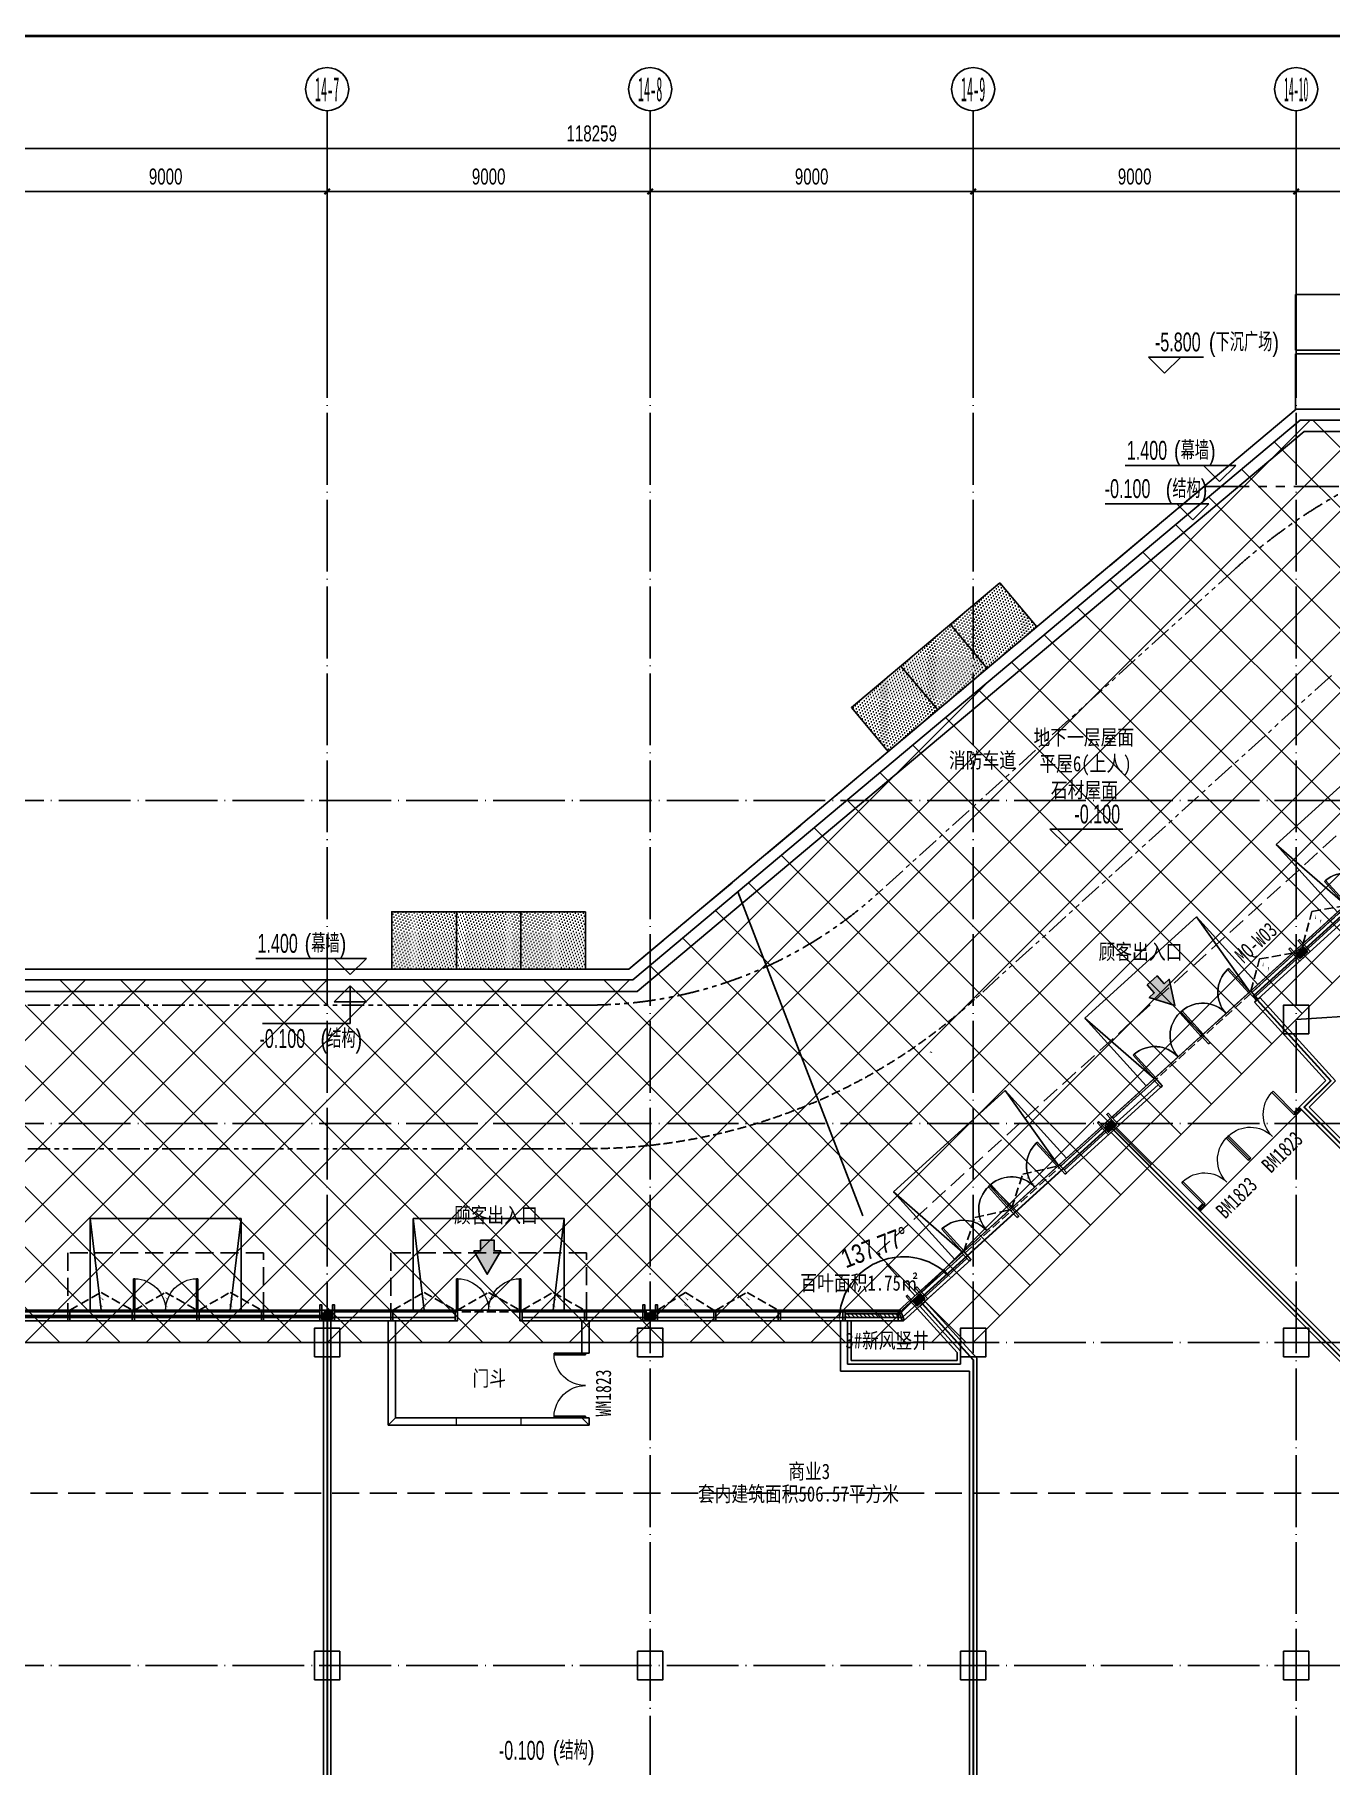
# Model space of a CAD drawing. Extents: x -233336 to 840473, y -28113 to 330904.
# Drawn here: x 732232 to 768337, y 11310 to 59529 of the extents above; entities that cross this region are included whole.
import ezdxf
from ezdxf.enums import TextEntityAlignment as Align
from ezdxf.xclip import XClip

# ---------------------------------------------------------------- set-up
doc = ezdxf.new("R2010")
doc.units = 0
doc.header["$LTSCALE"] = 1000
doc.header["$XCLIPFRAME"] = 2
for name, pattern in [('104-14# 核心筒$0$DOTE', [2.42, 2, -0.2, 0.02, -0.2]), ('14#楼幕墙$0$DASH', [0.35, 0.25, -0.1]), ('X-104 14#平面$0$$0$DASH', [0.35, 0.25, -0.1]), ('X-104 14#平面$0$109 3#平面$0$DASH', [0.35, 0.25, -0.1]), ('X-104 14#平面$0$PHANTOM2', [1.25, 0.625, -0.125, 0.125, -0.125, 0.125, -0.125])]:
    doc.linetypes.add(name, pattern=pattern)
doc.layers.get('0').update_dxf_attribs({"linetype": 'CONTINUOUS'})
doc.layers.get('Defpoints').update_dxf_attribs({"linetype": 'CONTINUOUS'})
for name, color, linetype in [('104-14# 核心筒$0$01-标注_轴线坐标', 8, 'CONTINUOUS'), ('104-14# 核心筒$0$A_AXIS-轴线', 8, '104-14# 核心筒$0$DOTE'), ('104-14# 核心筒$0$A_STR-砼柱', 8, 'CONTINUOUS'), ('104-14# 核心筒$0$AXIS_TEXT', 7, 'CONTINUOUS'), ('14#楼幕墙$0$A-C_玻璃幕墙', 8, 'CONTINUOUS'), ('14#楼幕墙$0$A-C_窗', 8, 'CONTINUOUS'), ('14#楼幕墙$0$A-C_门', 8, 'CONTINUOUS'), ('AXIS_TEXT', 7, 'CONTINUOUS'), ('X-104 14#平面$0$01-标注_尺寸', 8, 'CONTINUOUS'), ('X-104 14#平面$0$01-标注_标高', 8, 'CONTINUOUS'), ('X-104 14#平面$0$02-TEXT_房间', 9, 'CONTINUOUS'), ('X-104 14#平面$0$02-TEXT_标注', 9, 'CONTINUOUS'), ('X-104 14#平面$0$02-TEXT_门窗', 9, 'CONTINUOUS'), ('X-104 14#平面$0$05-填充_天正', 8, 'CONTINUOUS'), ('X-104 14#平面$0$A-C_玻璃幕墙', 8, 'CONTINUOUS'), ('X-104 14#平面$0$A-C_窗', 8, 'CONTINUOUS'), ('X-104 14#平面$0$A-C_门', 8, 'CONTINUOUS'), ('X-104 14#平面$0$A-E_楼梯', 8, 'CONTINUOUS'), ('X-104 14#平面$0$A-O_分水线', 8, 'CONTINUOUS'), ('X-104 14#平面$0$A-O_屋面', 8, 'CONTINUOUS'), ('X-104 14#平面$0$A-SUR_保温', 8, 'CONTINUOUS'), ('X-104 14#平面$0$A-SUR_吊顶', 8, 'CONTINUOUS'), ('X-104 14#平面$0$A-TECH_结构', 8, 'CONTINUOUS'), ('X-104 14#平面$0$A_STR-砌块墙', 7, 'CONTINUOUS'), ('X-104 14#平面$0$EH_玻璃', 8, 'CONTINUOUS'), ('X-104 14#平面$0$SURFACE', 6, 'CONTINUOUS')]:
    doc.layers.add(name, color=color, linetype=linetype)
for name, color, linetype, plot in [('14#楼幕墙$0$04-不打印_辅助线', 8, 'CONTINUOUS', False), ('X-104 14#平面$0$04-不打印_辅助线', 8, 'CONTINUOUS', False), ('X-104 14#平面$0$降板', 8, 'CONTINUOUS', False)]:
    doc.layers.add(name, color=color, linetype=linetype, plot=plot)
doc.layers.add('X-104 14#平面$0$000套内', color=8, linetype='CONTINUOUS', lineweight=30)
doc.layers.add('X-104 14#平面$0$下沉小院', color=8, linetype='CONTINUOUS', lineweight=35)
doc.styles.add('104-14# 核心筒$0$_TCH_AXIS', font='STXIHEI.TTF', dxfattribs={"width": 0.8})
doc.styles.add('104-14# 核心筒$0$_TCH_DIM_T3', font='ros.shx', dxfattribs={"width": 0.705882, "bigfont": 'jd.shx'})
doc.styles.add('COMPLEX', font='COMPLEX')
doc.styles.add('X-104 14#平面$0$_TCH_DIM', font='ros.shx', dxfattribs={"width": 0.8, "bigfont": 'jd.shx'})
doc.styles.add('X-104 14#平面$0$_TCH_DIM_T3', font='ros.shx', dxfattribs={"width": 0.8, "bigfont": 'jd.shx'})
doc.styles.add('X-104 14#平面$0$_TCH_SPACE', font='STXIHEI.TTF', dxfattribs={"width": 0.8, "height": 5})
doc.styles.add('X-104 14#平面$0$_TCH_WINDOW', font='STXIHEI.TTF', dxfattribs={"width": 0.75, "height": 3.5})
doc.styles.add('X-104 14#平面$0$Standard', font='STXIHEI.TTF', dxfattribs={"width": 0.8})
doc.dimstyles.new('104-14# 核心筒$0$_TCH_ARCH&&150', dxfattribs={"dimtxt": 446.25, "dimasz": 150, "dimexe": 375, "dimexo": 450, "dimgap": 189.375, "dimtad": 1, "dimdec": 0, "dimzin": 0, "dimdsep": 46, "dimtxsty": '104-14# 核心筒$0$_TCH_DIM_T3', "dimblk": '104-14# 核心筒$0$_ArchTick', "dimcen": 0.09, "dimclrt": 7, "dimazin": 2, "dimtfac": 1, "dimtdec": 0, "dimtix": 1, "dimtmove": 2, "dimatfit": 3, "dimfxl": 0, "dimtolj": 1, "dimtzin": 0, "dimarcsym": 0})
doc.dimstyles.new('X-104 14#平面$0$_TCH_ARROW&&150', dxfattribs={"dimtxt": 525, "dimasz": 300, "dimexe": 375, "dimexo": 450, "dimgap": 150, "dimtad": 1, "dimdec": 0, "dimzin": 0, "dimdsep": 46, "dimtxsty": 'X-104 14#平面$0$_TCH_DIM_T3', "dimcen": 0.09, "dimclrt": 7, "dimazin": 2, "dimtfac": 1, "dimtdec": 0, "dimtix": 1, "dimtmove": 2, "dimatfit": 3, "dimfxl": 0, "dimtolj": 1, "dimtzin": 0, "dimarcsym": 0})

# ---------------------------------------------------------------- blocks, each defined once
blk = doc.blocks.new('图框-A1+1-2')
at = {"const_width": 0.5}
blk.add_lwpolyline([(1186, 584), (25, 584), (25, 10), (1186, 10)], close=True, dxfattribs=at)
blk = doc.blocks.new('14#楼幕墙$0$A$C38D07553')
blk.add_lwpolyline([(-60, -300), (0, -300), (0, 0), (-60, 0)], close=True)
blk = doc.blocks.new('14#楼幕墙$0$$LinePat$岩棉板')
at = {"color": 0}
for p, q in [((0, -17), (12, -67)), ((12, -67), (24, -17))]:
    blk.add_line(p, q, dxfattribs=at)
for centre, start, end in [((12, -17), 0, 180), ((0, -67), 270, 0), ((24, -67), 180, 270)]:
    blk.add_arc(centre, 12, start, end, dxfattribs=at)
at = {"layer": 'Defpoints'}
blk.add_point((0, 0), dxfattribs=at)
at = {"layer": 'Defpoints', "color": 0}
blk.add_point((24, -84), dxfattribs=at)
blk = doc.blocks.new('*U155')
blk.add_lwpolyline([(300, 0), (0, 0), (0, 150), (300, 150)], close=True)
at = {"color": 8, "xscale": -1.785714284225998, "yscale": 1.782568518697715, "zscale": 1.782568518697715, "rotation": 180}
for p in [(0, 0), (43, 0), (86, 0), (129, 0), (171, 0), (214, 0), (257, 0)]:
    blk.add_blockref('14#楼幕墙$0$$LinePat$岩棉板', p, dxfattribs=at)
blk = doc.blocks.new('14#楼幕墙$0$A$C07E80D9E')
blk.add_lwpolyline([(-350, -50), (-50, -50), (-50, -450), (0, -450), (0, 0), (-400, 0), (-400, -450), (-350, -450)], close=True)
for points in [[(-50, -200), (-350, -200)], [(-50, -220), (-350, -220)]]:
    blk.add_lwpolyline(points)
at = {"layer": '14#楼幕墙$0$A-C_玻璃幕墙', "rotation": 180}
blk.add_blockref('*U155', (-50, -50), dxfattribs=at)
blk = doc.blocks.new('14#楼幕墙$0$A$C385D642F')
for p, q in [((50250, 27600), (50250, 27250)), ((50550, 27250), (50550, 27600)), ((59250, 27600), (59250, 27250)), ((59550, 27250), (59550, 27600))]:
    blk.add_line(p, q)
for name, p, rotation in [('14#楼幕墙$0$A$C07E80D9E', (77499, 37224), 222.2321969592257), ('14#楼幕墙$0$A$C38D07553', (76135, 36391), 42.23219695921316), ('14#楼幕墙$0$A$C38D07553', (74802, 35181), 42.23219695921316), ('14#楼幕墙$0$A$C38D07553', (73469, 33971), 42.23219695921316), ('14#楼幕墙$0$A$C07E80D9E', (72168, 32384), 222.2321969592257), ('14#楼幕墙$0$A$C38D07553', (70804, 31551), 42.23219695921316), ('14#楼幕墙$0$A$C38D07553', (69471, 30341), 42.23219695921316), ('14#楼幕墙$0$A$C38D07553', (68138, 29132), 42.23219695921316), ('14#楼幕墙$0$A$C07E80D9E', (66837, 27545), 222.2321969592257), ('14#楼幕墙$0$A$C07E80D9E', (50200, 27200), 180), ('14#楼幕墙$0$A$C07E80D9E', (59200, 27200), 180), ('14#楼幕墙$0$A$C38D07553', (66369, 27511), 21.11609847960964)]:
    blk.add_blockref(name, p, dxfattribs=dict(rotation=rotation))
for p in [(43230, 27500), (45030, 27500), (46830, 27500), (48630, 27500), (52230, 27500), (54030, 27500), (55830, 27500), (57630, 27500), (61230, 27500), (63030, 27500), (64830, 27500)]:
    blk.add_blockref('14#楼幕墙$0$A$C38D07553', p)
blk = doc.blocks.new('14#楼幕墙$0$A$C22714246')
at = {"linetype": '14#楼幕墙$0$DASH'}
blk.add_lwpolyline([(1740, 497), (870, 0), (0, 497)], dxfattribs=at)
at = {"layer": '14#楼幕墙$0$A-C_玻璃幕墙', "color": 1}
blk.add_lwpolyline([(899, 122, 0, 25, 0), (802, 217, 0, 0, 0), (900, 340, 25, 0, 0), (796, 422, 0, 0, 0)], format="xyseb", dxfattribs=at)
blk = doc.blocks.new('14#楼幕墙$0$ccc')
at = {"linetype": '14#楼幕墙$0$DASH'}
blk.add_lwpolyline([(1570, 497), (785, 0), (0, 497)], dxfattribs=at)
at = {"layer": '14#楼幕墙$0$A-C_玻璃幕墙', "color": 1}
blk.add_lwpolyline([(814, 122, 0, 25, 0), (717, 217, 0, 0, 0), (816, 340, 25, 0, 0), (711, 422, 0, 0, 0)], format="xyseb", dxfattribs=at)
blk = doc.blocks.new('14#楼幕墙$0$ddde')
at = {"linetype": '14#楼幕墙$0$DASH'}
blk.add_lwpolyline([(1740, 497), (955, 0), (170, 497)], dxfattribs=at)
at = {"layer": '14#楼幕墙$0$A-C_玻璃幕墙', "color": 1}
blk.add_lwpolyline([(926, 122, 0, 25, 0), (1023, 217, 0, 0, 0), (925, 340, 25, 0, 0), (1029, 422, 0, 0, 0)], format="xyseb", dxfattribs=at)
blk = doc.blocks.new('14#楼幕墙$0$$DorLib2D$00000002')
for p, q in [((-0.5, 0), (-0.5, 0.4875)), ((-0.475, 0.4875), (-0.5, 0.4875)), ((-0.475, 0), (-0.475, 0.4875)), ((0.475, 0), (0.475, 0.4875)), ((0.475, 0.4875), (0.5, 0.4875)), ((0.5, 0), (0.5, 0.4875)), ((-0.5, 0), (-0.475, 0)), ((0.5, 0), (0.475, 0))]:
    blk.add_line(p, q)
at = {"lineweight": 13}
for centre, start, end in [((-0.4875, 0), 0, 88.53072), ((0.4875, 0), 91.46928, 180)]:
    blk.add_arc(centre, 0.4875, start, end, dxfattribs=at)
blk = doc.blocks.new('14#楼幕墙')
at = {"layer": '14#楼幕墙$0$A-C_玻璃幕墙'}
for p, q in [((83503, 42180), (66341, 26600)), ((78789, 37833), (76168, 35454)), ((76269, 35343), (78890, 37722)), ((76336, 35269), (79002, 37688)), ((70961, 30389), (73626, 32809)), ((73458, 32994), (72296, 31938)), ((72397, 31827), (73559, 32883)), ((72000, 31670), (70837, 30614)), ((70938, 30503), (72100, 31559)), ((68127, 28154), (66360, 26550)), ((66418, 26400), (68228, 28043)), ((66456, 26300), (68340, 28010)), ((59601, 26600), (66341, 26600)), ((59601, 26550), (66360, 26550)), ((29830, 26400), (53970, 26400)), ((53970, 26300), (29830, 26300)), ((55830, 26400), (66418, 26400)), ((66456, 26300), (55830, 26300))]:
    blk.add_line(p, q, dxfattribs=at)
at = {"layer": '14#楼幕墙$0$A-C_玻璃幕墙', "linetype": '14#楼幕墙$0$DASH', "ltscale": 2}
for points in [[(66783, 27002), (65708, 28186), (81701, 42704), (82776, 41520)], [(43170, 26600), (48630, 26600), (48630, 28200), (43170, 28200)], [(52170, 26600), (57630, 26600), (57630, 28200), (52170, 28200)]]:
    blk.add_lwpolyline(points, close=True, dxfattribs=at)
at = {"layer": '14#楼幕墙$0$A-C_玻璃幕墙'}
for points in [[(41600, 26600), (50200, 26600)], [(41600, 26550), (50200, 26550)], [(50600, 26600), (59200, 26600)], [(50600, 26550), (53970, 26550)], [(55830, 26550), (59200, 26550)]]:
    blk.add_lwpolyline(points, dxfattribs=at)
at = {"layer": '14#楼幕墙$0$04-不打印_辅助线'}
for p, rotation in [((70425, 30979), 222.2321969592249), ((69093, 29769), 222.2321969592249), ((55770, 27097), 180)]:
    blk.add_blockref('14#楼幕墙$0$A$C22714246', p, dxfattribs=dict(at, rotation=rotation))
at = {"layer": '14#楼幕墙$0$A-C_玻璃幕墙'}
blk.add_blockref('14#楼幕墙$0$A$C385D642F', (0, -900), dxfattribs=at)
at = {"layer": '14#楼幕墙$0$A-C_窗'}
for name, p, rotation in [('14#楼幕墙$0$ddde', (78548, 38352), 222.2321969592249), ('14#楼幕墙$0$ddde', (77089, 37028), 222.2321969592249), ('14#楼幕墙$0$A$C22714246', (44970, 27097), 180), ('14#楼幕墙$0$A$C22714246', (46770, 27097), 180), ('14#楼幕墙$0$A$C22714246', (48570, 27097), 180), ('14#楼幕墙$0$A$C22714246', (53970, 27097), 180), ('14#楼幕墙$0$A$C22714246', (57570, 27097), 180), ('14#楼幕墙$0$ccc', (61170, 27097), 180), ('14#楼幕墙$0$A$C22714246', (62970, 27097), 180)]:
    blk.add_blockref(name, p, dxfattribs=dict(at, rotation=rotation))
at = {"layer": '14#楼幕墙$0$A-C_门', "xscale": -1800, "yscale": -1800, "zscale": 100, "rotation": 222.2321969590106}
for p in [(79444, 38495), (75446, 34866), (74113, 33656), (70115, 30026), (68782, 28816)]:
    blk.add_blockref('14#楼幕墙$0$$DorLib2D$00000002', p, dxfattribs=at)
at = {"layer": '14#楼幕墙$0$A-C_门', "xscale": -1800, "yscale": 1800, "zscale": 100}
blk.add_blockref('14#楼幕墙$0$$DorLib2D$00000002', (54900, 26600), dxfattribs=at)
blk = doc.blocks.new('_AXISO')
blk.add_circle((0, 0), 0.5)
at = {"layer": 'AXIS_TEXT', "style": 'COMPLEX', "width": 1.041667}
blk.add_attdef('A', text='', height=0.56, dxfattribs=at).set_placement((-0.25, -0.28), (0.25, -0.28), align=Align.FIT)
blk = doc.blocks.new('104-14# 核心筒$0$_ArchTick')
at = {"color": 0, "linetype": 'ByBlock', "const_width": 0.4}
blk.add_lwpolyline([(-0.5, -0.5), (0.5, 0.5)], dxfattribs=at)
blk = doc.blocks.new('*D264')
at = {"layer": '104-14# 核心筒$0$01-标注_轴线坐标', "color": 0, "lineweight": -2}
for p, q in [((-1359, 54468), (-1359, 59343)), ((116900, 54468), (116900, 59343)), ((-1359, 58968), (116900, 58968))]:
    blk.add_line(p, q, dxfattribs=at)
at = {"layer": 'Defpoints', "color": 0}
for p in [(116900, 58968), (-1359, 54018), (116900, 54018)]:
    blk.add_point(p, dxfattribs=at)
at = {"layer": '104-14# 核心筒$0$01-标注_轴线坐标', "color": 0, "lineweight": -2, "xscale": 150, "yscale": 150, "zscale": 150, "rotation": 180}
blk.add_blockref('104-14# 核心筒$0$_ArchTick', (-1359, 58968), dxfattribs=at)
at = {"layer": '104-14# 核心筒$0$01-标注_轴线坐标', "color": 0, "lineweight": -2, "xscale": 150, "yscale": 150, "zscale": 150}
blk.add_blockref('104-14# 核心筒$0$_ArchTick', (116900, 58968), dxfattribs=at)
at = {"layer": '104-14# 核心筒$0$01-标注_轴线坐标', "color": 7, "insert": (57771, 59381), "char_height": 446.2, "attachment_point": 5, "style": '104-14# 核心筒$0$_TCH_DIM_T3'}
blk.add_mtext('\\A1;118259', dxfattribs=at)
blk = doc.blocks.new('*D271')
at = {"layer": '104-14# 核心筒$0$01-标注_轴线坐标', "color": 0, "lineweight": -2}
for p, q in [((41400, 54468), (41400, 58143)), ((50400, 54468), (50400, 58143)), ((41400, 57768), (50400, 57768))]:
    blk.add_line(p, q, dxfattribs=at)
at = {"layer": 'Defpoints', "color": 0}
for p in [(50400, 57768), (41400, 54018), (50400, 54018)]:
    blk.add_point(p, dxfattribs=at)
at = {"layer": '104-14# 核心筒$0$01-标注_轴线坐标', "color": 0, "lineweight": -2, "xscale": 150, "yscale": 150, "zscale": 150, "rotation": 180}
blk.add_blockref('104-14# 核心筒$0$_ArchTick', (41400, 57768), dxfattribs=at)
at = {"layer": '104-14# 核心筒$0$01-标注_轴线坐标', "color": 0, "lineweight": -2, "xscale": 150, "yscale": 150, "zscale": 150}
blk.add_blockref('104-14# 核心筒$0$_ArchTick', (50400, 57768), dxfattribs=at)
at = {"layer": '104-14# 核心筒$0$01-标注_轴线坐标', "color": 7, "insert": (45900, 58181), "char_height": 446.2, "attachment_point": 5, "style": '104-14# 核心筒$0$_TCH_DIM_T3'}
blk.add_mtext('\\A1;9000', dxfattribs=at)
blk = doc.blocks.new('*D272')
at = {"layer": '104-14# 核心筒$0$01-标注_轴线坐标', "color": 0, "lineweight": -2}
for p, q in [((50400, 54468), (50400, 58143)), ((59400, 54468), (59400, 58143)), ((50400, 57768), (59400, 57768))]:
    blk.add_line(p, q, dxfattribs=at)
at = {"layer": 'Defpoints', "color": 0}
for p in [(59400, 57768), (50400, 54018), (59400, 54018)]:
    blk.add_point(p, dxfattribs=at)
at = {"layer": '104-14# 核心筒$0$01-标注_轴线坐标', "color": 0, "lineweight": -2, "xscale": 150, "yscale": 150, "zscale": 150, "rotation": 180}
blk.add_blockref('104-14# 核心筒$0$_ArchTick', (50400, 57768), dxfattribs=at)
at = {"layer": '104-14# 核心筒$0$01-标注_轴线坐标', "color": 0, "lineweight": -2, "xscale": 150, "yscale": 150, "zscale": 150}
blk.add_blockref('104-14# 核心筒$0$_ArchTick', (59400, 57768), dxfattribs=at)
at = {"layer": '104-14# 核心筒$0$01-标注_轴线坐标', "color": 7, "insert": (54900, 58181), "char_height": 446.2, "attachment_point": 5, "style": '104-14# 核心筒$0$_TCH_DIM_T3'}
blk.add_mtext('\\A1;9000', dxfattribs=at)
blk = doc.blocks.new('*D273')
at = {"layer": '104-14# 核心筒$0$01-标注_轴线坐标', "color": 0, "lineweight": -2}
for p, q in [((59400, 54468), (59400, 58143)), ((68400, 54468), (68400, 58143)), ((59400, 57768), (68400, 57768))]:
    blk.add_line(p, q, dxfattribs=at)
at = {"layer": 'Defpoints', "color": 0}
for p in [(68400, 57768), (59400, 54018), (68400, 54018)]:
    blk.add_point(p, dxfattribs=at)
at = {"layer": '104-14# 核心筒$0$01-标注_轴线坐标', "color": 0, "lineweight": -2, "xscale": 150, "yscale": 150, "zscale": 150, "rotation": 180}
blk.add_blockref('104-14# 核心筒$0$_ArchTick', (59400, 57768), dxfattribs=at)
at = {"layer": '104-14# 核心筒$0$01-标注_轴线坐标', "color": 0, "lineweight": -2, "xscale": 150, "yscale": 150, "zscale": 150}
blk.add_blockref('104-14# 核心筒$0$_ArchTick', (68400, 57768), dxfattribs=at)
at = {"layer": '104-14# 核心筒$0$01-标注_轴线坐标', "color": 7, "insert": (63900, 58181), "char_height": 446.2, "attachment_point": 5, "style": '104-14# 核心筒$0$_TCH_DIM_T3'}
blk.add_mtext('\\A1;9000', dxfattribs=at)
blk = doc.blocks.new('*D274')
at = {"layer": '104-14# 核心筒$0$01-标注_轴线坐标', "color": 0, "lineweight": -2}
for p, q in [((68400, 54468), (68400, 58143)), ((77400, 54468), (77400, 58143)), ((68400, 57768), (77400, 57768))]:
    blk.add_line(p, q, dxfattribs=at)
at = {"layer": 'Defpoints', "color": 0}
for p in [(77400, 57768), (68400, 54018), (77400, 54018)]:
    blk.add_point(p, dxfattribs=at)
at = {"layer": '104-14# 核心筒$0$01-标注_轴线坐标', "color": 0, "lineweight": -2, "xscale": 150, "yscale": 150, "zscale": 150, "rotation": 180}
blk.add_blockref('104-14# 核心筒$0$_ArchTick', (68400, 57768), dxfattribs=at)
at = {"layer": '104-14# 核心筒$0$01-标注_轴线坐标', "color": 0, "lineweight": -2, "xscale": 150, "yscale": 150, "zscale": 150}
blk.add_blockref('104-14# 核心筒$0$_ArchTick', (77400, 57768), dxfattribs=at)
at = {"layer": '104-14# 核心筒$0$01-标注_轴线坐标', "color": 7, "insert": (72900, 58181), "char_height": 446.2, "attachment_point": 5, "style": '104-14# 核心筒$0$_TCH_DIM_T3'}
blk.add_mtext('\\A1;9000', dxfattribs=at)
blk = doc.blocks.new('*D275')
at = {"layer": '104-14# 核心筒$0$01-标注_轴线坐标', "color": 0, "lineweight": -2}
for p, q in [((77400, 54468), (77400, 58143)), ((86400, 54468), (86400, 58143)), ((77400, 57768), (86400, 57768))]:
    blk.add_line(p, q, dxfattribs=at)
at = {"layer": 'Defpoints', "color": 0}
for p in [(86400, 57768), (77400, 54018), (86400, 54018)]:
    blk.add_point(p, dxfattribs=at)
at = {"layer": '104-14# 核心筒$0$01-标注_轴线坐标', "color": 0, "lineweight": -2, "xscale": 150, "yscale": 150, "zscale": 150, "rotation": 180}
blk.add_blockref('104-14# 核心筒$0$_ArchTick', (77400, 57768), dxfattribs=at)
at = {"layer": '104-14# 核心筒$0$01-标注_轴线坐标', "color": 0, "lineweight": -2, "xscale": 150, "yscale": 150, "zscale": 150}
blk.add_blockref('104-14# 核心筒$0$_ArchTick', (86400, 57768), dxfattribs=at)
at = {"layer": '104-14# 核心筒$0$01-标注_轴线坐标', "color": 7, "insert": (81900, 58181), "char_height": 446.2, "attachment_point": 5, "style": '104-14# 核心筒$0$_TCH_DIM_T3'}
blk.add_mtext('\\A1;9000', dxfattribs=at)
blk = doc.blocks.new('_FZHK')
blk.add_lwpolyline([(-0.5, -0.5), (0.5, -0.5), (0.5, 0.5), (-0.5, 0.5)], close=True)
blk = doc.blocks.new('*U73')
h = blk.add_hatch()
h.set_pattern_fill('ANSI31', color=256, scale=50)
h.set_pattern_definition([(45, (-55954.97, 120006.8), (-56.1266, 56.1266), [])])
h.paths.add_polyline_path([(-1483, 100), (0, 100), (0, 200), (-1483, 200)])
for points in [[(-1483, 0), (0, 0), (0, 300), (-1483, 300)], [(-1483, 100), (0, 100), (0, 200), (-1483, 200)]]:
    blk.add_lwpolyline(points, close=True)
blk = doc.blocks.new('X-104 14#平面$0$A$C5C1E4A78')
blk.add_line((0, 0), (-3484, 9022))
blk = doc.blocks.new('X-104 14#平面$0$sfafd')
at = {"layer": 'X-104 14#平面$0$05-填充_天正'}
blk.add_hatch(color=256, dxfattribs=at).paths.add_polyline_path([(0, 0), (-143, -205), (-307, -90), (-379, -192), (-590, 261), (-92, 217), (-164, 115)])
blk.add_lwpolyline([(0, 0), (-143, -205), (-307, -90), (-379, -192), (-590, 261), (-92, 217), (-164, 115)], close=True, dxfattribs=at)
blk = doc.blocks.new('X-104 14#平面$0$$DorLib2D$00000002')
for p, q in [((-0.5, 0), (-0.5, 0.4875)), ((-0.475, 0.4875), (-0.5, 0.4875)), ((-0.475, 0), (-0.475, 0.4875)), ((0.475, 0), (0.475, 0.4875)), ((0.475, 0.4875), (0.5, 0.4875)), ((0.5, 0), (0.5, 0.4875)), ((-0.5, 0), (-0.475, 0)), ((0.5, 0), (0.475, 0))]:
    blk.add_line(p, q)
at = {"lineweight": 13}
for centre, start, end in [((-0.4875, 0), 0, 88.53072), ((0.4875, 0), 91.46928, 180)]:
    blk.add_arc(centre, 0.4875, start, end, dxfattribs=at)
blk = doc.blocks.new('*D197')
at = {"layer": 'Defpoints', "color": 0}
for p in [(66514, 28089), (66747, 26563), (66065, 26300), (66456, 26300)]:
    blk.add_point(p, dxfattribs=at)
at = {"layer": 'X-104 14#平面$0$01-标注_尺寸', "color": 0, "lineweight": -2}
for p, q in [((67080, 26866), (68059, 27755)), ((65615, 26300), (64292, 26300))]:
    blk.add_line(p, q, dxfattribs=at)
blk.add_arc((66456, 26300), 1789, 51.8491, 170.3831, dxfattribs=at)
at = {"layer": 'X-104 14#平面$0$01-标注_尺寸', "color": 0}
for points in [[(67596, 27744), (67528, 27671), (67781, 27503)], [(64742, 26595), (64642, 26603), (64667, 26300)]]:
    blk.add_solid(points, dxfattribs=at)
at = {"layer": 'X-104 14#平面$0$01-标注_尺寸', "color": 7, "insert": (65663, 28354), "char_height": 525, "attachment_point": 5, "rotation": 21.1161, "style": 'X-104 14#平面$0$_TCH_DIM_T3'}
blk.add_mtext('\\A1;137.77%%d', dxfattribs=at)
blk = doc.blocks.new('104-14# 核心筒')
at = {"layer": '104-14# 核心筒$0$01-标注_轴线坐标'}
for p, q in [((50400, 54018.4), (50400, 60018.4)), ((59400, 54018.4), (59400, 60018.4)), ((68400, 54018.4), (68400, 60018.4)), ((77400, 54018.4), (77400, 60018.4))]:
    blk.add_line(p, q, dxfattribs=at)
at = {"layer": '104-14# 核心筒$0$A_AXIS-轴线'}
for p, q in [((50400, 54018.4), (50400, -8545.1)), ((59400, 54018.4), (59400, -8545.1)), ((68400, 54018.4), (68400, -8545.1)), ((77400, 54018.4), (77400, -8545.1)), ((-24839, 40800), (120259.9, 40800)), ((-24839, 31800), (120259.9, 31800)), ((-24839, 25700), (120259.9, 25700)), ((-24839, 16700), (120259.9, 16700))]:
    blk.add_line(p, q, dxfattribs=at)
for points in [[(83500, 40800), (68400, 25700)], [(77400, 34695.1), (84842.7, 35209.6)]]:
    blk.add_lwpolyline(points, dxfattribs=at)
at = {"layer": '104-14# 核心筒$0$01-标注_轴线坐标'}
ref = blk.add_blockref('_AXISO', (50400, 60618.4), dxfattribs=dict(at, xscale=1200, yscale=1200, zscale=1200))
ref.add_attrib('A', '14-7', dxfattribs={"layer": '104-14# 核心筒$0$AXIS_TEXT', "height": 678.82, "style": '104-14# 核心筒$0$_TCH_AXIS', "width": 0.46828}).set_placement((50060.6, 60279), (50739.4, 60279), align=Align.FIT)
ref = blk.add_blockref('_AXISO', (59400, 60618.4), dxfattribs=dict(at, xscale=1200, yscale=1200, zscale=1200))
ref.add_attrib('A', '14-8', dxfattribs={"layer": '104-14# 核心筒$0$AXIS_TEXT', "height": 678.82, "style": '104-14# 核心筒$0$_TCH_AXIS', "width": 0.46828}).set_placement((59060.6, 60279), (59739.4, 60279), align=Align.FIT)
ref = blk.add_blockref('_AXISO', (68400, 60618.4), dxfattribs=dict(at, xscale=1200, yscale=1200, zscale=1200))
ref.add_attrib('A', '14-9', dxfattribs={"layer": '104-14# 核心筒$0$AXIS_TEXT', "height": 678.82, "style": '104-14# 核心筒$0$_TCH_AXIS', "width": 0.46828}).set_placement((68060.6, 60279), (68739.4, 60279), align=Align.FIT)
ref = blk.add_blockref('_AXISO', (77400, 60618.4), dxfattribs=dict(at, xscale=1200, yscale=1200, zscale=1200))
ref.add_attrib('A', '14-10', dxfattribs={"layer": '104-14# 核心筒$0$AXIS_TEXT', "height": 678.82, "style": '104-14# 核心筒$0$_TCH_AXIS', "width": 0.366464}).set_placement((77060.6, 60279), (77739.4, 60279), align=Align.FIT)
at = {"layer": '104-14# 核心筒$0$A_STR-砼柱', "xscale": 700, "yscale": 800, "zscale": 800}
for p in [(77400, 34700), (50400, 25700), (59400, 25700), (68400, 25700), (77400, 25700), (50400, 16700), (59400, 16700), (68400, 16700), (77400, 16700)]:
    blk.add_blockref('_FZHK', p, dxfattribs=at)
at = {"layer": '104-14# 核心筒$0$01-标注_轴线坐标'}
for p1, p2, distance, text, picture, middle in [((-1359, 54018.4), (116900.2, 54018.4), 4950, '118259', '*D264', (57770.6, 59380.9)), ((41400, 54018.4), (50400, 54018.4), 3750, '9000', '*D271', (45900, 58180.9)), ((50400, 54018.4), (59400, 54018.4), 3750, '9000', '*D272', (54900, 58180.9)), ((59400, 54018.4), (68400, 54018.4), 3750, '9000', '*D273', (63900, 58180.9)), ((68400, 54018.4), (77400, 54018.4), 3750, '9000', '*D274', (72900, 58180.9)), ((77400, 54018.4), (86400, 54018.4), 3750, '9000', '*D275', (81900, 58180.9))]:
    dim = blk.add_aligned_dim(p1=p1, p2=p2, distance=distance, text=text, dimstyle='104-14# 核心筒$0$_TCH_ARCH&&150', dxfattribs=at)
    dim.commit()
    dim.dimension.update_dxf_attribs({"geometry": picture, "text_midpoint": middle})
blk = doc.blocks.new('X-104 14#平面')
at = {"layer": 'X-104 14#平面$0$EH_玻璃'}
h = blk.add_hatch(dxfattribs=at)
h.set_pattern_fill('DOTS', color=256, scale=50, angle=45)
h.paths.add_polyline_path([(69144.2, 46861.2), (70172.6, 45635.5), (66036, 42164.5), (65007.5, 43390.1)])
h = blk.add_hatch(dxfattribs=at)
h.set_pattern_fill('DOTS', color=256, scale=50, angle=45)
h.paths.add_polyline_path([(57600, 37700), (52200, 37700), (52200, 36100), (57600, 36100)])
at = {"layer": 'X-104 14#平面$0$降板'}
h = blk.add_hatch(dxfattribs=at)
h.set_pattern_fill('ANSI37', color=256, scale=750)
h.set_pattern_definition([(45, (0, 0), (-841.899, 841.899), []), (135, (0, 0), (-841.899, -841.899), [])])
h.paths.add_polyline_path([(83500, 40800), (86400, 48900), (86400, 51400), (77509.2, 51400), (58917.8, 35800), (-4608.4, 35800), (-12111.5, -2800), (112466, -2800), (116300, 1125.5), (116300, 11750), (115900, 11750), (107700, -0.1), (86400, 0), (77400, 799.9), (59400, 799.9), (50400, 0), (-62.7, 0), (5400, 25700), (68400, 25700)])
at = {"layer": 'Defpoints', "color": 1}
blk.add_lwpolyline([(116600.2, 11900), (107450, 11900), (107450, 21300), (102350, 21300), (102350, 18700), (104750, 18700), (104750, 16300), (100150, 16300), (100150, 14800), (104750, 14800), (104750, 12300), (97418.8, 12300), (77552.9, 32183.5), (74724.4, 29355.1), (86750, 17329.5), (86750, 10200), (93750, 10200), (93750, 7900), (95050, 7900), (95050, 8100), (100667.2, 8100), (110242.7, 1395.5), (116600.2, 10475)], close=True, dxfattribs=at)
at = {"layer": 'X-104 14#平面$0$000套内'}
blk.add_lwpolyline([(96133, 32326.4), (85535.9, 35276.2), (87132.4, 41014.3), (83542.7, 42013), (76213.2, 35359.5), (78361.9, 32992.5), (77623.6, 32254.2), (95700, 14177.8), (95700, 21400), (113750, 21400), (113750, 26000), (116750.2, 26000), (116750.2, 38348.2), (99169.4, 43239.7)], close=True, dxfattribs=at)
for points in [[(71599.5, -2050), (108013.3, -2050), (110308.2, 1227.6), (100422, 8150), (92750, 8150), (92750, 7700), (86650, 7700), (86650, 9600), (84300, 9600), (84300, 16600), (86650, 16600), (86650, 17288.1), (72211.3, 31726.7), (66883.9, 26890.6), (68400, 25220.4), (68400, 6450), (71550, 6450), (71550, -2050)], [(23400, 26450), (50400, 26450), (50400, -2050), (23450, -2050), (23450, 7800), (32350, 7800), (32350, 7600), (41500, 7600), (41500, 16600), (38350, 16600), (38350, 19250), (30600, 19250), (30600, 26300)]]:
    blk.add_lwpolyline(points, dxfattribs=at)
at = {"layer": 'X-104 14#平面$0$01-标注_标高'}
for p, q in [((73735.6, 52704.7), (73285.6, 53154.7)), ((73285.6, 53154.7), (74817.5, 53154.7)), ((73735.6, 52704.7), (74185.6, 53154.7)), ((75715, 50135), (72639.8, 50135)), ((75265, 49685), (74815, 50135)), ((75265, 49685), (75715, 50135)), ((74971, 49069.5), (72074.5, 49069.5)), ((74521, 48619.5), (74071, 49069.5)), ((74521, 48619.5), (74971, 49069.5)), ((70989.9, 39552), (70539.9, 40002)), ((70539.9, 40002), (72574.8, 40002)), ((70989.9, 39552), (71439.9, 40002)), ((51491.6, 36400), (48416.4, 36400)), ((51041.6, 35950), (50591.6, 36400)), ((51041.6, 35950), (51491.6, 36400)), ((51041.6, 35640), (50591.6, 35190)), ((51041.6, 35640), (51491.6, 35190)), ((51041.6, 35640), (51041.6, 34590)), ((51491.6, 35190), (50591.6, 35190)), ((51041.6, 34590), (48595.1, 34590))]:
    blk.add_line(p, q, dxfattribs=at)
at = {"layer": 'X-104 14#平面$0$A-C_玻璃幕墙'}
for p, q in [((77482.1, 32254.2), (77340.7, 32112.8)), ((77340.7, 32112.8), (77411.4, 32042.1)), ((77364.3, 32089.2), (77505.7, 32230.6)), ((77387.9, 32065.6), (77529.3, 32207.1)), ((77411.4, 32042.1), (77552.9, 32183.5)), ((74795.1, 29567.2), (74653.7, 29425.8)), ((74677.3, 29402.2), (74818.7, 29543.6)), ((74700.9, 29378.6), (74842.3, 29520)), ((74724.4, 29355.1), (74865.8, 29496.5)), ((74865.8, 29496.5), (74795.1, 29567.2))]:
    blk.add_line(p, q, dxfattribs=at)
for points in [[(69144.2, 46861.2), (70172.6, 45635.5), (66036, 42164.5), (65007.5, 43390.1), (69144.2, 46861.2)], [(68793.8, 44478.5), (67765.3, 45704.2)], [(67414.9, 43321.5), (66386.4, 44547.2)], [(54000, 36100), (54000, 37700)], [(55800, 36100), (55800, 37700)], [(57500, 23600), (52300, 23600), (52300, 26300), (52100, 26300), (52100, 23400), (57700, 23400), (57700, 23600)], [(57700, 25400), (57700, 26300), (57500, 26300), (57500, 25400)], [(57500, 25400), (57700, 25400)], [(57500, 23600), (57700, 23600)]]:
    blk.add_lwpolyline(points, dxfattribs=at)
for points in [[(-1359, -2200), (108091.7, -2200), (111291.5, 2370.2), (113380.4, 907.7), (115789.3, 4348.2), (113700.6, 5810.6), (116900.2, 10380.5), (116900.2, 38462.2), (99065.1, 43424.4), (96015.6, 32464.2), (85707.2, 35332.3), (87317.1, 41118.6), (83503.2, 42179.7), (66340.6, 26600), (4762.5, 26600)], [(57600, 37700), (52200, 37700), (52200, 36100), (57600, 36100)]]:
    blk.add_lwpolyline(points, close=True, dxfattribs=at)
at = {"layer": 'X-104 14#平面$0$A-C_玻璃幕墙', "const_width": 35}
for points in [[(52300, 23600), (52100, 23400)], [(54000, 23600), (54000, 23400)], [(55800, 23600), (55800, 23400)], [(57500, 23600), (57700, 23400)]]:
    blk.add_lwpolyline(points, dxfattribs=at)
at = {"layer": 'X-104 14#平面$0$A-E_楼梯'}
for p, q in [((77385, 54896), (77385, 53348)), ((93285, 54896), (77385, 54896)), ((77385, 53348), (78915.5, 53348)), ((77385, 53248), (77385, 51700)), ((77385, 53248), (78915.5, 53248)), ((77385, 51700), (93285, 51700)), ((79951.7, 42399.7), (76841.9, 39576.7)), ((76841.9, 39576.7), (78555.8, 37688.6)), ((78777.9, 37890.3), (76841.9, 39576.7)), ((74620.6, 37560.3), (71510.8, 34737.3)), ((74620.6, 37560.3), (76334.5, 35672.2)), ((76112.4, 35470.6), (74620.6, 37560.3)), ((76334.5, 35672.2), (73224.7, 32849.2)), ((71510.8, 34737.3), (73224.7, 32849.2)), ((73446.9, 33050.9), (71510.8, 34737.3)), ((69289.5, 32720.9), (66179.7, 29897.9)), ((69289.5, 32720.9), (71003.5, 30832.8)), ((70781.3, 30631.2), (69289.5, 32720.9)), ((71003.5, 30832.8), (67893.7, 28009.8)), ((66179.7, 29897.9), (67893.7, 28009.8)), ((68115.8, 28211.5), (66179.7, 29897.9)), ((48000, 29150), (43800, 29150)), ((43800, 29150), (43800, 26600)), ((44100, 26600), (43800, 29150)), ((47700, 26600), (48000, 29150)), ((48000, 29150), (48000, 26600)), ((57000, 29150), (52800, 29150)), ((52800, 29150), (52800, 26600)), ((53100, 26600), (52800, 29150)), ((56700, 26600), (57000, 29150)), ((57000, 29150), (57000, 26600)), ((48000, 26600), (43800, 26600)), ((57000, 26600), (52800, 26600))]:
    blk.add_line(p, q, dxfattribs=at)
at = {"layer": 'X-104 14#平面$0$A-O_屋面', "linetype": 'X-104 14#平面$0$PHANTOM2', "ltscale": 2}
blk.add_lwpolyline([(116300, 1125.5), (112466, -2800), (-12111.5, -2800), (-10903.8, 3413.1), (-11202.5, 3471.2), (-4857, 36100), (58808.6, 36100), (74837.7, 49550), (86050, 49550), (86050, 51700), (92100, 51702), (92100, 55283.2), (94608.8, 59227.5), (95621.4, 58583.5), (95782.4, 58836.6), (99791.5, 56286.5), (107067.8, 54161.9), (111100, 54161.9), (111100, 52680), (116300, 52680)], close=True, dxfattribs=at)
at = {"layer": 'X-104 14#平面$0$A-O_屋面', "ltscale": 5}
for points in [[(-11202.5, 3471.2), (-4857, 36100), (58808.6, 36100), (77400, 51700), (93285, 51700)], [(93285, 51080), (77625.7, 51080), (59034.3, 35480), (-4345.9, 35480), (-10594, 3352.8)]]:
    blk.add_lwpolyline(points, dxfattribs=at)
at = {"layer": 'X-104 14#平面$0$A-SUR_保温'}
for p, q in [((66836.6, 26645.1), (67950, 25418.5)), ((65000, 26300), (65000, 25200)), ((65000, 25200), (67950, 25200))]:
    blk.add_line(p, q, dxfattribs=at)
at = {"layer": 'X-104 14#平面$0$A-SUR_吊顶', "linetype": 'X-104 14#平面$0$PHANTOM2'}
for p, q in [((75695, 47246.8), (65745.4, 38214.9)), ((78383.6, 44285.1), (68434, 35253.2)), ((57679.8, 35100), (9724.7, 35100)), ((57679.8, 31100), (9724.7, 31100))]:
    blk.add_line(p, q, dxfattribs=at)
at = {"layer": 'X-104 14#平面$0$A-SUR_吊顶', "linetype": 'X-104 14#平面$0$109 3#平面$0$DASH', "ltscale": 3}
blk.add_lwpolyline([(109062.3, -4432.1), (119297.3, 10714.5), (117562.9, 11100.5), (120741.8, 38794.6), (99426.9, 44725), (92631.2, 20300), (86987.2, 20300), (86987.2, 21500), (8392.2, 21500), (5688.7, 8781.2), (-2733.6, 10571.4), (-6009.8, -4841.7), (40178.1, -2825.1), (39845.1, -4916.4), (83845.6, -2647.5)], close=True, dxfattribs=at)
at = {"layer": 'X-104 14#平面$0$A-SUR_吊顶', "linetype": 'X-104 14#平面$0$PHANTOM2'}
for centre, radius, start, end in [((86449.2, 35400), 16000, 90, 132.2322), ((57679.8, 47100), 12000, 270, 312.2322)]:
    blk.add_arc(centre, radius, start, end, dxfattribs=at)
at = {"layer": 'X-104 14#平面$0$A-SUR_吊顶', "linetype": 'X-104 14#平面$0$109 3#平面$0$DASH'}
blk.add_arc((57679.8, 47100), 16000, 270, 312.2322, dxfattribs=at)
at = {"layer": 'X-104 14#平面$0$A-TECH_结构', "linetype": 'X-104 14#平面$0$$0$DASH'}
blk.add_lwpolyline([(87207.3, 41097.2), (85610.8, 35359.1), (96063.8, 32450.8), (99099.8, 43362.9), (116850.2, 38424.2), (116850.2, 10396.2), (108065.7, -2149.5), (-1297.3, -2149.5), (4803.7, 26550), (66359.9, 26550), (83516.4, 42124.1)], close=True, dxfattribs=at)
at = {"layer": 'X-104 14#平面$0$A_STR-砌块墙'}
for p, q in [((76240, 35181.2), (76388.1, 35315.6)), ((78500, 32989.2), (76388.1, 35315.6)), ((78223.8, 32995.9), (76240, 35181.2)), ((77482.1, 32254.2), (78223.8, 32995.9)), ((77765, 32254.2), (78500, 32989.2)), ((77482.1, 32254.2), (81866.2, 27870.1)), ((82007.6, 28011.6), (77765, 32254.2)), ((72246.8, 31549.8), (72388.2, 31691.2)), ((74583, 29213.6), (72246.8, 31549.8)), ((74724.4, 29355.1), (72388.2, 31691.2)), ((74583, 29213.6), (82758.5, 21038.1)), ((82900, 21179.5), (74724.4, 29355.1)), ((67058.7, 26846.7), (66910.6, 26712.3)), ((66910.6, 26712.3), (68050, 25457.2)), ((67058.7, 26846.7), (68500, 25259)), ((50300, 10100), (50300, 26300)), ((50300, 26300), (50500, 26300)), ((50500, 10200), (50500, 26300)), ((64700, 26300), (64700, 24900)), ((64900, 26300), (64700, 26300)), ((64900, 26300), (64900, 25100)), ((64900, 25100), (68050, 25100)), ((68050, 25100), (68050, 25457.2)), ((68500, 25000), (68500, 25259)), ((64700, 24900), (68300, 24900)), ((68300, 7800), (68300, 24900)), ((68500, 7800), (68500, 25000))]:
    blk.add_line(p, q, dxfattribs=at)
at = {"layer": 'X-104 14#平面$0$SURFACE'}
blk.add_line((67950, 25200), (67950, 25418.5), dxfattribs=at)
at = {"layer": 'X-104 14#平面$0$下沉小院'}
blk.add_line((67220.7, 33774.9), (67233.5, 33794.9), dxfattribs=at)
at = {"layer": 'X-104 14#平面$0$降板'}
blk.add_lwpolyline([(83500, 40800), (86400, 48900), (86400, 51400), (77509.2, 51400), (58917.8, 35800), (-4608.4, 35800), (-12111.5, -2800), (112466, -2800), (116300, 1125.5), (116300, 11750), (115900, 11750), (107700, -0.1), (86400, 0), (77400, 799.9), (59400, 799.9), (50400, 0), (-62.7, 0), (5400, 25700), (68400, 25700)], close=True, dxfattribs=at)
ref = blk.add_blockref('104-14# 核心筒', (0, 0))
XClip(ref).set_block_clipping_path([(-38664.3623821461, -25500), (139216.5485069363, 330900)])
blk.add_blockref('14#楼幕墙', (0, 0))
at = {"xscale": 150, "yscale": 150, "zscale": 150}
blk.add_blockref('图框-A1+1-2', (-38664.4, -25500), dxfattribs=at)
at = {"xscale": 1.5, "yscale": 1.5, "zscale": 1.5}
for p, rotation in [((73246, 35663.3), 167.2307667264407), ((54676.1, 28551), 124.9985697672247)]:
    blk.add_blockref('X-104 14#平面$0$sfafd', p, dxfattribs=dict(at, rotation=rotation))
at = {"layer": 'X-104 14#平面$0$A-C_窗', "xscale": -1}
blk.add_blockref('*U73', (64830, 26300), dxfattribs=at)
at = {"layer": 'X-104 14#平面$0$A-C_门', "xscale": -1800, "yscale": 1800, "zscale": 100, "rotation": 42.2321969592206}
for p in [(79444.3, 38495.2), (75446, 34865.6), (74113.3, 33655.8), (70115, 30026.3), (68782.2, 28816.4)]:
    blk.add_blockref('X-104 14#平面$0$$DorLib2D$00000002', p, dxfattribs=at)
at = {"layer": 'X-104 14#平面$0$A-C_门'}
ref = blk.add_blockref('X-104 14#平面$0$$DorLib2D$00000002', (76739.7, 31441), dxfattribs=dict(at, xscale=-1800, yscale=1800, zscale=100, rotation=45.00000000000025))
ref.add_attrib('A', 'BM1823', (76697.5, 30394.4), dxfattribs={"layer": 'X-104 14#平面$0$02-TEXT_门窗', "height": 428.14, "rotation": 45, "style": 'X-104 14#平面$0$_TCH_WINDOW', "width": 0.75})
ref = blk.add_blockref('X-104 14#平面$0$$DorLib2D$00000002', (75466.9, 30168.2), dxfattribs=dict(at, xscale=-1800, yscale=1800, zscale=100, rotation=45.00000000000025))
ref.add_attrib('A', 'BM1823', (75424.7, 29121.6), dxfattribs={"layer": 'X-104 14#平面$0$02-TEXT_门窗', "height": 428.14, "rotation": 45, "style": 'X-104 14#平面$0$_TCH_WINDOW', "width": 0.75})
at = {"layer": 'X-104 14#平面$0$A-C_门', "xscale": -1800, "yscale": 1800, "zscale": 100}
for p in [(45900, 26600), (54900, 26600)]:
    blk.add_blockref('X-104 14#平面$0$$DorLib2D$00000002', p, dxfattribs=at)
at = {"layer": 'X-104 14#平面$0$A-C_门'}
ref = blk.add_blockref('X-104 14#平面$0$$DorLib2D$00000002', (57600, 24500), dxfattribs=dict(at, xscale=-1800, yscale=1800, zscale=100, rotation=90))
ref.add_attrib('A', 'WM1823', (58310.2, 23638.1), dxfattribs={"layer": 'X-104 14#平面$0$02-TEXT_门窗', "height": 428.14, "rotation": 90, "style": 'X-104 14#平面$0$_TCH_WINDOW', "width": 0.75})
at = {"layer": 'X-104 14#平面$0$A-O_分水线'}
blk.add_blockref('X-104 14#平面$0$A$C5C1E4A78', (65324.9, 29230), dxfattribs=at)
at = {"layer": 'X-104 14#平面$0$01-标注_标高', "color": 7, "style": 'X-104 14#平面$0$_TCH_DIM'}
for s, height, width, p in [('-5.800', 525, 0.64, (73464.5, 53312.2)), ('(下沉广场)', 520.93, 0.8, (74967.5, 53312.2)), ('1.400', 525, 0.64, (72681.2, 50292.5)), ('(幕墙)', 520.93, 0.8, (73994, 50292.5)), ('-0.100', 525, 0.64, (72065.5, 49227)), ('(结构)', 520.93, 0.8, (73764.7, 49227)), ('-0.100', 525, 0.64, (71221.8, 40159.5)), ('(幕墙)', 520.93, 0.8, (49770.6, 36557.5)), ('1.400', 525, 0.64, (48457.8, 36557.5)), ('-0.100', 525, 0.64, (48514.1, 33907.5)), ('(结构)', 520.93, 0.8, (50213.3, 33907.5)), ('-0.100', 525, 0.64, (55183.5, 14075.5)), ('(结构)', 520.93, 0.8, (56686.5, 14075.5))]:
    blk.add_text(s, height=height, dxfattribs=dict(at, width=width)).set_placement(p)
at = {"layer": 'X-104 14#平面$0$02-TEXT_房间', "style": 'X-104 14#平面$0$_TCH_SPACE', "width": 0.8}
for s, p in [('消防车道', (67727, 41709.4)), ('顾客出入口', (71893.8, 36370.8)), ('顾客出入口', (53930.2, 29033.2)), ('商业3', (63246.4, 21895.9))]:
    blk.add_text(s, height=428.14, dxfattribs=at).set_placement(p)
at = {"layer": 'X-104 14#平面$0$02-TEXT_标注', "style": 'X-104 14#平面$0$Standard', "width": 0.8}
for s, height, p in [('地下一层屋面', 428.14, (70082.6, 42348.4)), ('平屋6(上人)', 428.14, (70245, 41613.4)), ('石材屋面', 428.14, (70565, 40878.4)), ('3#新风竖井', 428.14, (64837.7, 25541.1)), ('门斗', 428.14, (54449.4, 24486.5)), ('套内建筑面积506.57平方米', 428.139, (60729.3, 21267.7))]:
    blk.add_text(s, height=height, dxfattribs=at).set_placement(p)
at = {"layer": 'X-104 14#平面$0$02-TEXT_门窗', "style": 'X-104 14#平面$0$_TCH_WINDOW', "width": 0.75}
blk.add_text('MQ-W03', height=428.14, rotation=42.2322, dxfattribs=at).set_placement((75939, 36246.7))
at = {"layer": 'X-104 14#平面$0$04-不打印_辅助线', "style": 'X-104 14#平面$0$Standard', "width": 0.8}
blk.add_text('百叶面积1.75㎡', height=428.14, dxfattribs=at).set_placement((63585, 27145.4))
at = {"layer": 'X-104 14#平面$0$01-标注_尺寸'}
dim = blk.add_angular_dim_3p(base=(66514.1, 28088.5), center=(66456.4, 26300), p1=(66746.5, 26563.3), p2=(66064.7, 26300), text='137.77%%d', dimstyle='X-104 14#平面$0$_TCH_ARROW&&150', dxfattribs=at)
dim.commit()
dim.dimension.update_dxf_attribs({"geometry": '*D197', "text_midpoint": (65663.2, 28354.1)})

msp = doc.modelspace()

# ---------------------------------------------------------------- block references
msp.add_blockref('X-104 14#平面', (689983.4, -2608.9))

doc.saveas('drawing.dxf')
